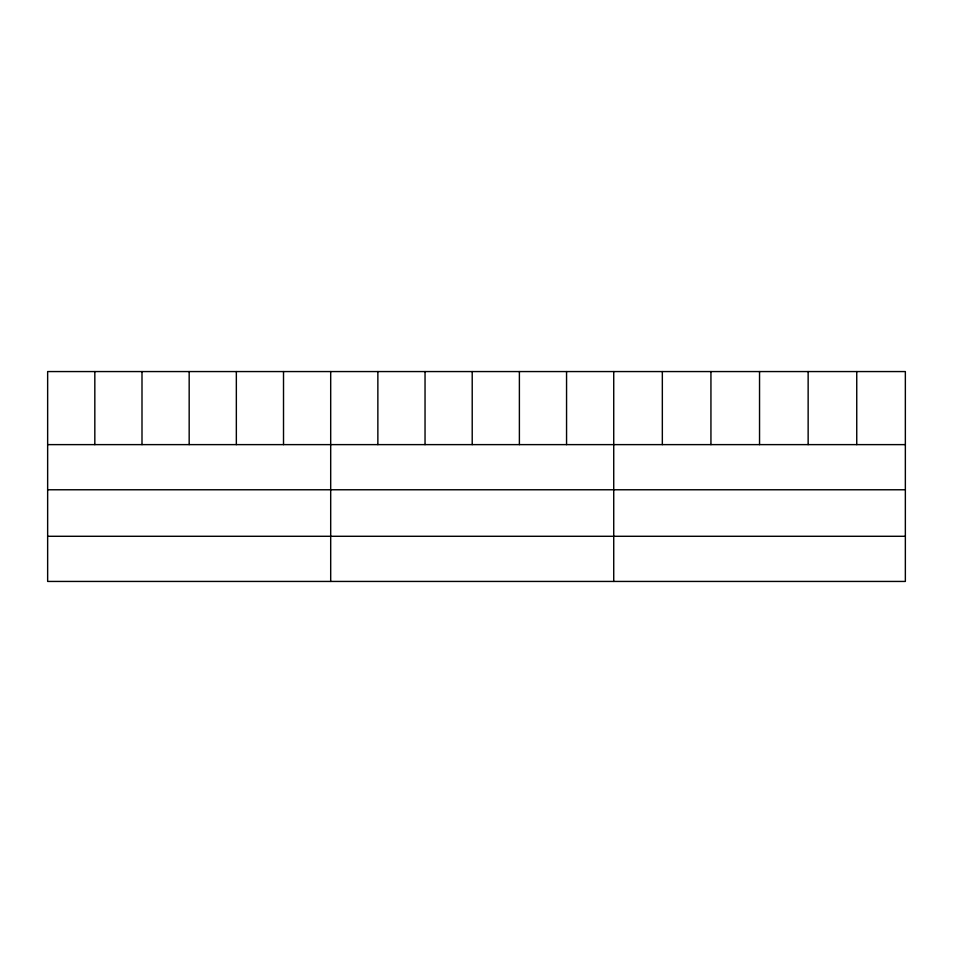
<?xml version="1.0" encoding="UTF-8"?>
<svg xmlns="http://www.w3.org/2000/svg" width="953" height="953" viewBox="0 0 953 953"><rect width="100%" height="100%" fill="white"/><g stroke="black" fill="none" stroke-linecap="round" stroke-linejoin="round"><path stroke-width="1.43" d="M905.35 489.771L905.35 371.563L47.65 371.563L47.65 581.437L905.35 581.437L905.35 489.771L47.65 489.771M47.65 444.622L905.35 444.622M47.65 536.289L905.35 536.289M856.747 371.563L856.747 444.622M808.144 371.563L808.144 444.622M759.541 371.563L759.541 444.622M710.938 371.563L710.938 444.622M662.335 371.563L662.335 444.622M613.732 371.563L613.732 581.437M566.558 371.563L566.558 444.622M519.385 371.563L519.385 444.622M472.211 371.563L472.211 444.622M425.038 371.563L425.038 444.622M377.864 371.563L377.864 444.622M330.691 371.563L330.691 581.437M283.517 371.563L283.517 444.622M236.344 371.563L236.344 444.622M189.171 371.563L189.171 444.622M141.997 371.563L141.997 444.622M94.823 371.563L94.823 444.622"/></g></svg>
